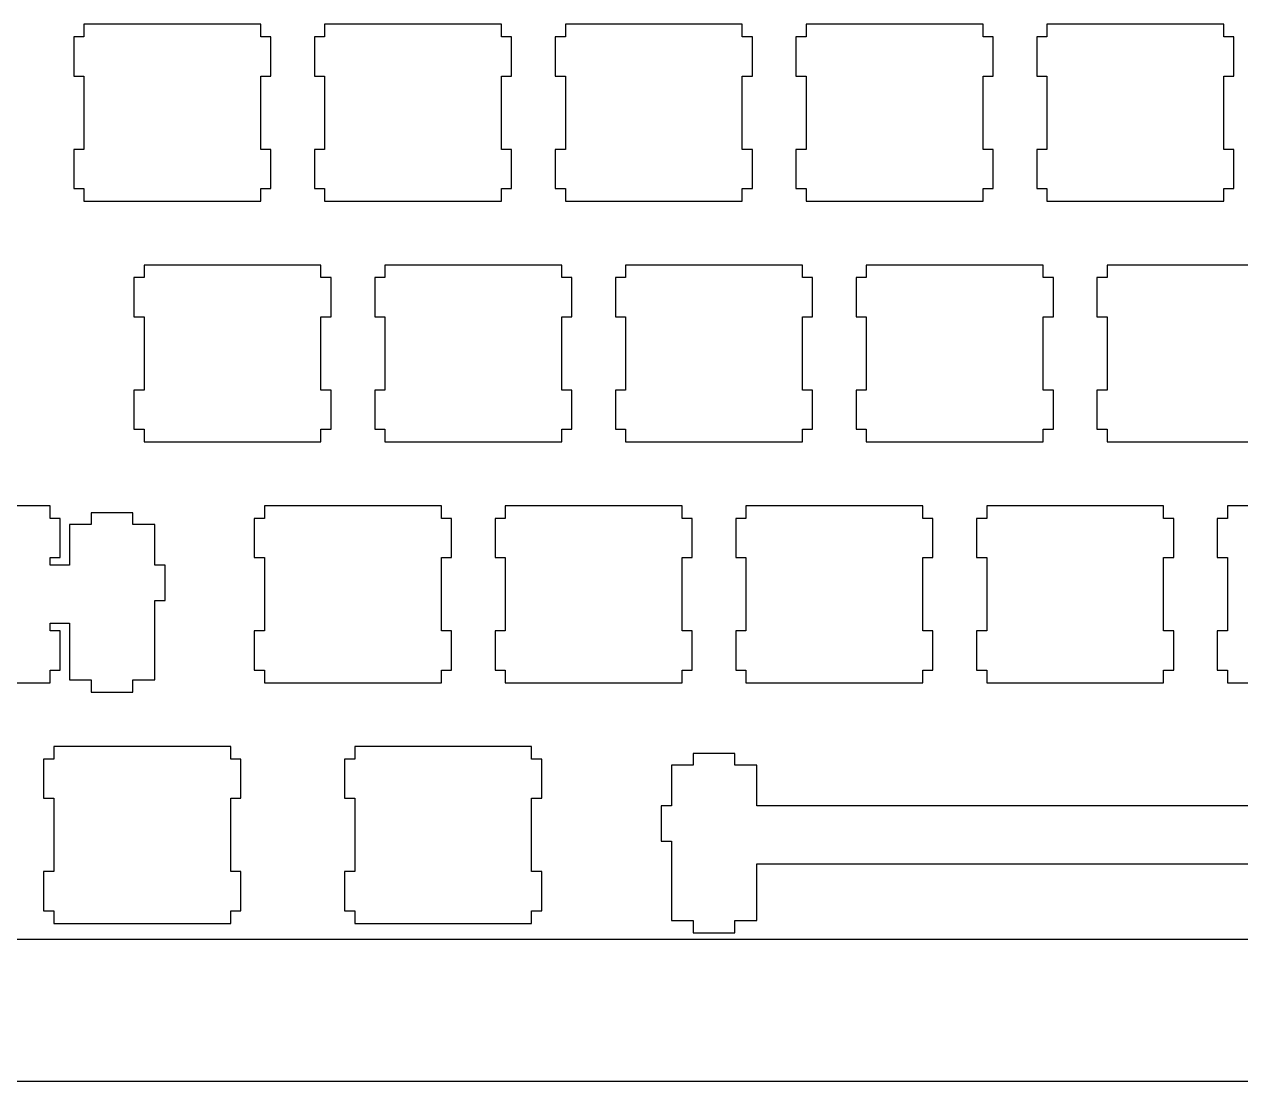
# Model space of a CAD drawing. Header units: inches. Extents: x -72 to 439, y 0 to 199.
# Drawn here: x 36.5 to 132.7, y 0.1 to 83.8 of the extents above; entities that cross this region are included whole.
import ezdxf

# ---------------------------------------------------------------- set-up
doc = ezdxf.new("R2010")
doc.units = ezdxf.units.IN
doc.header["$MEASUREMENT"] = 0

msp = doc.modelspace()

# ---------------------------------------------------------------- linework, layer by layer
at = {"color": 0}
for p, q in [((41.1949, 83.7681), (41.1949, 82.7691)), ((55.1946, 83.7681), (41.1949, 83.7681)), ((55.1946, 82.7691), (55.1946, 83.7681)), ((60.2449, 83.7681), (60.2449, 82.7691)), ((74.2446, 83.7681), (60.2449, 83.7681)), ((74.2446, 82.7691), (74.2446, 83.7681)), ((79.2949, 83.7681), (79.2949, 82.7691)), ((93.2946, 83.7681), (79.2949, 83.7681)), ((93.2946, 82.7691), (93.2946, 83.7681)), ((98.3449, 83.7681), (98.3449, 82.7691)), ((112.345, 83.7681), (98.3449, 83.7681)), ((112.345, 82.7691), (112.345, 83.7681)), ((117.395, 83.7681), (117.395, 82.7691)), ((131.395, 83.7681), (117.395, 83.7681)), ((131.395, 82.7691), (131.395, 83.7681)), ((41.1949, 82.7691), (40.3945, 82.7691)), ((40.3945, 82.7691), (40.3945, 79.6671)), ((55.9954, 82.7691), (55.1946, 82.7691)), ((55.9954, 79.6671), (55.9954, 82.7691)), ((60.2449, 82.7691), (59.4445, 82.7691)), ((59.4445, 82.7691), (59.4445, 79.6671)), ((75.0454, 82.7691), (74.2446, 82.7691)), ((75.0454, 79.6671), (75.0454, 82.7691)), ((79.2949, 82.7691), (78.4945, 82.7691)), ((78.4945, 82.7691), (78.4945, 79.6671)), ((94.0954, 82.7691), (93.2946, 82.7691)), ((94.0954, 79.6671), (94.0954, 82.7691)), ((98.3449, 82.7691), (97.5445, 82.7691)), ((97.5445, 82.7691), (97.5445, 79.6671)), ((113.145, 82.7691), (112.345, 82.7691)), ((113.145, 79.6671), (113.145, 82.7691)), ((117.395, 82.7691), (116.594, 82.7691)), ((116.594, 82.7691), (116.594, 79.6671)), ((132.195, 82.7691), (131.395, 82.7691)), ((132.195, 79.6671), (132.195, 82.7691)), ((40.3945, 79.6671), (41.1949, 79.6671)), ((41.1949, 79.6671), (41.1949, 73.8671)), ((55.1946, 73.8671), (55.1946, 79.6671)), ((55.1946, 79.6671), (55.9954, 79.6671)), ((59.4445, 79.6671), (60.2449, 79.6671)), ((60.2449, 79.6671), (60.2449, 73.8671)), ((74.2446, 73.8671), (74.2446, 79.6671)), ((74.2446, 79.6671), (75.0454, 79.6671)), ((78.4945, 79.6671), (79.2949, 79.6671)), ((79.2949, 79.6671), (79.2949, 73.8671)), ((93.2946, 73.8671), (93.2946, 79.6671)), ((93.2946, 79.6671), (94.0954, 79.6671)), ((97.5445, 79.6671), (98.3449, 79.6671)), ((98.3449, 79.6671), (98.3449, 73.8671)), ((112.345, 73.8671), (112.345, 79.6671)), ((112.345, 79.6671), (113.145, 79.6671)), ((116.594, 79.6671), (117.395, 79.6671)), ((117.395, 79.6671), (117.395, 73.8671)), ((131.395, 73.8671), (131.395, 79.6671)), ((131.395, 79.6671), (132.195, 79.6671)), ((41.1949, 73.8671), (40.3945, 73.8671)), ((40.3945, 73.8671), (40.3945, 70.7679)), ((55.9954, 73.8671), (55.1946, 73.8671)), ((55.9954, 70.7679), (55.9954, 73.8671)), ((60.2449, 73.8671), (59.4445, 73.8671)), ((59.4445, 73.8671), (59.4445, 70.7679)), ((75.0454, 73.8671), (74.2446, 73.8671)), ((75.0454, 70.7679), (75.0454, 73.8671)), ((79.2949, 73.8671), (78.4945, 73.8671)), ((78.4945, 73.8671), (78.4945, 70.7679)), ((94.0954, 73.8671), (93.2946, 73.8671)), ((94.0954, 70.7679), (94.0954, 73.8671)), ((98.3449, 73.8671), (97.5445, 73.8671)), ((97.5445, 73.8671), (97.5445, 70.7679)), ((113.145, 73.8671), (112.345, 73.8671)), ((113.145, 70.7679), (113.145, 73.8671)), ((117.395, 73.8671), (116.594, 73.8671)), ((116.594, 73.8671), (116.594, 70.7679)), ((132.195, 73.8671), (131.395, 73.8671)), ((132.195, 70.7679), (132.195, 73.8671)), ((40.3945, 70.7679), (41.1949, 70.7679)), ((41.1949, 70.7679), (41.1949, 69.7675)), ((55.1946, 69.7675), (55.1946, 70.7679)), ((55.1946, 70.7679), (55.9954, 70.7679)), ((59.4445, 70.7679), (60.2449, 70.7679)), ((60.2449, 70.7679), (60.2449, 69.7675)), ((74.2446, 69.7675), (74.2446, 70.7679)), ((74.2446, 70.7679), (75.0454, 70.7679)), ((78.4945, 70.7679), (79.2949, 70.7679)), ((79.2949, 70.7679), (79.2949, 69.7675)), ((93.2946, 69.7675), (93.2946, 70.7679)), ((93.2946, 70.7679), (94.0954, 70.7679)), ((97.5445, 70.7679), (98.3449, 70.7679)), ((98.3449, 70.7679), (98.3449, 69.7675)), ((112.345, 69.7675), (112.345, 70.7679)), ((112.345, 70.7679), (113.145, 70.7679)), ((116.594, 70.7679), (117.395, 70.7679)), ((117.395, 70.7679), (117.395, 69.7675)), ((131.395, 69.7675), (131.395, 70.7679)), ((131.395, 70.7679), (132.195, 70.7679)), ((41.1949, 69.7675), (55.1946, 69.7675)), ((60.2449, 69.7675), (74.2446, 69.7675)), ((79.2949, 69.7675), (93.2946, 69.7675)), ((98.3449, 69.7675), (112.345, 69.7675)), ((117.395, 69.7675), (131.395, 69.7675)), ((45.9564, 64.7181), (45.9564, 63.7191)), ((59.9556, 64.7181), (45.9564, 64.7181)), ((59.9556, 63.7191), (59.9556, 64.7181)), ((65.0064, 64.7181), (65.0064, 63.7191)), ((79.0071, 64.7181), (65.0064, 64.7181)), ((79.0071, 63.7191), (79.0071, 64.7181)), ((84.0564, 64.7181), (84.0564, 63.7191)), ((98.0571, 64.7181), (84.0564, 64.7181)), ((98.0571, 63.7191), (98.0571, 64.7181)), ((103.106, 64.7181), (103.106, 63.7191)), ((117.107, 64.7181), (103.106, 64.7181)), ((117.107, 63.7191), (117.107, 64.7181)), ((122.156, 64.7181), (122.156, 63.7191)), ((136.157, 64.7181), (122.156, 64.7181)), ((45.9564, 63.7191), (45.157, 63.7191)), ((45.157, 63.7191), (45.157, 60.6171)), ((60.7564, 63.7191), (59.9556, 63.7191)), ((60.7564, 60.6171), (60.7564, 63.7191)), ((65.0064, 63.7191), (64.207, 63.7191)), ((64.207, 63.7191), (64.207, 60.6171)), ((79.8065, 63.7191), (79.0071, 63.7191)), ((79.8065, 60.6171), (79.8065, 63.7191)), ((84.0564, 63.7191), (83.257, 63.7191)), ((83.257, 63.7191), (83.257, 60.6171)), ((98.8564, 63.7191), (98.0571, 63.7191)), ((98.8564, 60.6171), (98.8564, 63.7191)), ((103.106, 63.7191), (102.307, 63.7191)), ((102.307, 63.7191), (102.307, 60.6171)), ((117.906, 63.7191), (117.107, 63.7191)), ((117.906, 60.6171), (117.906, 63.7191)), ((122.156, 63.7191), (121.357, 63.7191)), ((121.357, 63.7191), (121.357, 60.6171)), ((45.157, 60.6171), (45.9564, 60.6171)), ((45.9564, 60.6171), (45.9564, 54.8171)), ((59.9556, 54.8171), (59.9556, 60.6171)), ((59.9556, 60.6171), (60.7564, 60.6171)), ((64.207, 60.6171), (65.0064, 60.6171)), ((65.0064, 60.6171), (65.0064, 54.8171)), ((79.0071, 54.8171), (79.0071, 60.6171)), ((79.0071, 60.6171), (79.8065, 60.6171)), ((83.257, 60.6171), (84.0564, 60.6171)), ((84.0564, 60.6171), (84.0564, 54.8171)), ((98.0571, 54.8171), (98.0571, 60.6171)), ((98.0571, 60.6171), (98.8564, 60.6171)), ((102.307, 60.6171), (103.106, 60.6171)), ((103.106, 60.6171), (103.106, 54.8171)), ((117.107, 54.8171), (117.107, 60.6171)), ((117.107, 60.6171), (117.906, 60.6171)), ((121.357, 60.6171), (122.156, 60.6171)), ((122.156, 60.6171), (122.156, 54.8171)), ((45.9564, 54.8171), (45.157, 54.8171)), ((45.157, 54.8171), (45.157, 51.7179)), ((60.7564, 54.8171), (59.9556, 54.8171)), ((60.7564, 51.7179), (60.7564, 54.8171)), ((65.0064, 54.8171), (64.207, 54.8171)), ((64.207, 54.8171), (64.207, 51.7179)), ((79.8065, 54.8171), (79.0071, 54.8171)), ((79.8065, 51.7179), (79.8065, 54.8171)), ((84.0564, 54.8171), (83.257, 54.8171)), ((83.257, 54.8171), (83.257, 51.7179)), ((98.8564, 54.8171), (98.0571, 54.8171)), ((98.8564, 51.7179), (98.8564, 54.8171)), ((103.106, 54.8171), (102.307, 54.8171)), ((102.307, 54.8171), (102.307, 51.7179)), ((117.906, 54.8171), (117.107, 54.8171)), ((117.906, 51.7179), (117.906, 54.8171)), ((122.156, 54.8171), (121.357, 54.8171)), ((121.357, 54.8171), (121.357, 51.7179)), ((45.157, 51.7179), (45.9564, 51.7179)), ((45.9564, 51.7179), (45.9564, 50.7175)), ((59.9556, 50.7175), (59.9556, 51.7179)), ((59.9556, 51.7179), (60.7564, 51.7179)), ((64.207, 51.7179), (65.0064, 51.7179)), ((65.0064, 51.7179), (65.0064, 50.7175)), ((79.0071, 50.7175), (79.0071, 51.7179)), ((79.0071, 51.7179), (79.8065, 51.7179)), ((83.257, 51.7179), (84.0564, 51.7179)), ((84.0564, 51.7179), (84.0564, 50.7175)), ((98.0571, 50.7175), (98.0571, 51.7179)), ((98.0571, 51.7179), (98.8564, 51.7179)), ((102.307, 51.7179), (103.106, 51.7179)), ((103.106, 51.7179), (103.106, 50.7175)), ((117.107, 50.7175), (117.107, 51.7179)), ((117.107, 51.7179), (117.906, 51.7179)), ((121.357, 51.7179), (122.156, 51.7179)), ((122.156, 51.7179), (122.156, 50.7175)), ((45.9564, 50.7175), (59.9556, 50.7175)), ((65.0064, 50.7175), (79.0071, 50.7175)), ((84.0564, 50.7175), (98.0571, 50.7175)), ((103.106, 50.7175), (117.107, 50.7175)), ((122.156, 50.7175), (136.157, 50.7175)), ((38.5258, 45.6681), (24.5263, 45.6681)), ((38.5258, 44.6691), (38.5258, 45.6681)), ((55.4814, 45.6681), (55.4814, 44.6691)), ((69.4821, 45.6681), (55.4814, 45.6681)), ((69.4821, 44.6691), (69.4821, 45.6681)), ((74.5314, 45.6681), (74.5314, 44.6691)), ((88.5321, 45.6681), (74.5314, 45.6681)), ((88.5321, 44.6691), (88.5321, 45.6681)), ((93.5814, 45.6681), (93.5814, 44.6691)), ((107.582, 45.6681), (93.5814, 45.6681)), ((107.582, 44.6691), (107.582, 45.6681)), ((112.631, 45.6681), (112.631, 44.6691)), ((126.632, 45.6681), (112.631, 45.6681)), ((126.632, 44.6691), (126.632, 45.6681)), ((131.681, 45.6681), (131.681, 44.6691)), ((145.682, 45.6681), (131.681, 45.6681)), ((39.3252, 44.6691), (38.5258, 44.6691)), ((39.3252, 41.5685), (39.3252, 44.6691)), ((45.0755, 45.1171), (41.7752, 45.1171)), ((41.7752, 45.1171), (41.7752, 44.1978)), ((45.0755, 44.1978), (45.0755, 45.1171)), ((55.4814, 44.6691), (54.682, 44.6691)), ((54.682, 44.6691), (54.682, 41.5685)), ((70.2815, 44.6691), (69.4821, 44.6691)), ((70.2815, 41.5685), (70.2815, 44.6691)), ((74.5314, 44.6691), (73.732, 44.6691)), ((73.732, 44.6691), (73.732, 41.5685)), ((89.3315, 44.6691), (88.5321, 44.6691)), ((89.3315, 41.5685), (89.3315, 44.6691)), ((93.5814, 44.6691), (92.782, 44.6691)), ((92.782, 44.6691), (92.782, 41.5685)), ((108.381, 44.6691), (107.582, 44.6691)), ((108.381, 41.5685), (108.381, 44.6691)), ((112.631, 44.6691), (111.832, 44.6691)), ((111.832, 44.6691), (111.832, 41.5685)), ((127.431, 44.6691), (126.632, 44.6691)), ((127.431, 41.5685), (127.431, 44.6691)), ((131.681, 44.6691), (130.882, 44.6691)), ((130.882, 44.6691), (130.882, 41.5685)), ((41.7752, 44.1978), (40.0512, 44.1978)), ((40.0512, 44.1978), (40.0512, 40.9677)), ((46.8009, 44.1978), (45.0755, 44.1978)), ((46.8009, 40.9677), (46.8009, 44.1978)), ((38.5258, 40.9677), (38.5258, 41.5685)), ((38.5258, 41.5685), (39.3252, 41.5685)), ((54.682, 41.5685), (55.4814, 41.5685)), ((55.4814, 41.5685), (55.4814, 35.7671)), ((69.4821, 35.7671), (69.4821, 41.5685)), ((69.4821, 41.5685), (70.2815, 41.5685)), ((73.732, 41.5685), (74.5314, 41.5685)), ((74.5314, 41.5685), (74.5314, 35.7671)), ((88.5321, 35.7671), (88.5321, 41.5685)), ((88.5321, 41.5685), (89.3315, 41.5685)), ((92.782, 41.5685), (93.5814, 41.5685)), ((93.5814, 41.5685), (93.5814, 35.7671)), ((107.582, 35.7671), (107.582, 41.5685)), ((107.582, 41.5685), (108.381, 41.5685)), ((111.832, 41.5685), (112.631, 41.5685)), ((112.631, 41.5685), (112.631, 35.7671)), ((126.632, 35.7671), (126.632, 41.5685)), ((126.632, 41.5685), (127.431, 41.5685)), ((130.882, 41.5685), (131.681, 41.5685)), ((131.681, 41.5685), (131.681, 35.7671)), ((40.0512, 40.9677), (38.5258, 40.9677)), ((47.6264, 40.9677), (46.8009, 40.9677)), ((47.6264, 38.1688), (47.6264, 40.9677)), ((46.8009, 31.8975), (46.8009, 38.1688)), ((46.8009, 38.1688), (47.6264, 38.1688)), ((38.5258, 35.7671), (38.5258, 36.3679)), ((38.5258, 36.3679), (40.0512, 36.3679)), ((39.3252, 35.7671), (38.5258, 35.7671)), ((39.3252, 32.6678), (39.3252, 35.7671)), ((40.0512, 36.3679), (40.0512, 31.8975)), ((55.4814, 35.7671), (54.682, 35.7671)), ((54.682, 35.7671), (54.682, 32.6678)), ((70.2815, 35.7671), (69.4821, 35.7671)), ((70.2815, 32.6678), (70.2815, 35.7671)), ((74.5314, 35.7671), (73.732, 35.7671)), ((73.732, 35.7671), (73.732, 32.6678)), ((89.3315, 35.7671), (88.5321, 35.7671)), ((89.3315, 32.6678), (89.3315, 35.7671)), ((93.5814, 35.7671), (92.782, 35.7671)), ((92.782, 35.7671), (92.782, 32.6678)), ((108.381, 35.7671), (107.582, 35.7671)), ((108.381, 32.6678), (108.381, 35.7671)), ((112.631, 35.7671), (111.832, 35.7671)), ((111.832, 35.7671), (111.832, 32.6678)), ((127.431, 35.7671), (126.632, 35.7671)), ((127.431, 32.6678), (127.431, 35.7671)), ((131.681, 35.7671), (130.882, 35.7671)), ((130.882, 35.7671), (130.882, 32.6678)), ((38.5258, 31.6673), (38.5258, 32.6678)), ((38.5258, 32.6678), (39.3252, 32.6678)), ((40.0512, 31.8975), (41.7752, 31.8975)), ((41.7752, 31.8975), (41.7752, 30.9177)), ((45.0755, 30.9177), (45.0755, 31.8975)), ((45.0755, 31.8975), (46.8009, 31.8975)), ((54.682, 32.6678), (55.4814, 32.6678)), ((55.4814, 32.6678), (55.4814, 31.6673)), ((69.4821, 31.6673), (69.4821, 32.6678)), ((69.4821, 32.6678), (70.2815, 32.6678)), ((73.732, 32.6678), (74.5314, 32.6678)), ((74.5314, 32.6678), (74.5314, 31.6673)), ((88.5321, 31.6673), (88.5321, 32.6678)), ((88.5321, 32.6678), (89.3315, 32.6678)), ((92.782, 32.6678), (93.5814, 32.6678)), ((93.5814, 32.6678), (93.5814, 31.6673)), ((107.582, 31.6673), (107.582, 32.6678)), ((107.582, 32.6678), (108.381, 32.6678)), ((111.832, 32.6678), (112.631, 32.6678)), ((112.631, 32.6678), (112.631, 31.6673)), ((126.632, 31.6673), (126.632, 32.6678)), ((126.632, 32.6678), (127.431, 32.6678)), ((130.882, 32.6678), (131.681, 32.6678)), ((131.681, 32.6678), (131.681, 31.6673)), ((24.5263, 31.6673), (38.5258, 31.6673)), ((41.7752, 30.9177), (45.0755, 30.9177)), ((55.4814, 31.6673), (69.4821, 31.6673)), ((74.5314, 31.6673), (88.5321, 31.6673)), ((93.5814, 31.6673), (107.582, 31.6673)), ((112.631, 31.6673), (126.632, 31.6673)), ((131.681, 31.6673), (145.682, 31.6673)), ((38.8126, 26.6182), (38.8126, 25.6191)), ((52.8133, 26.6182), (38.8126, 26.6182)), ((52.8133, 25.6191), (52.8133, 26.6182)), ((62.6262, 26.6182), (62.6262, 25.6191)), ((76.6258, 26.6182), (62.6262, 26.6182)), ((76.6258, 25.6191), (76.6258, 26.6182)), ((92.7132, 26.0683), (89.4126, 26.0683)), ((89.4126, 26.0683), (89.4126, 25.1478)), ((92.7132, 25.1478), (92.7132, 26.0683)), ((38.8126, 25.6191), (38.0132, 25.6191)), ((38.0132, 25.6191), (38.0132, 22.5185)), ((53.6127, 25.6191), (52.8133, 25.6191)), ((53.6127, 22.5185), (53.6127, 25.6191)), ((62.6262, 25.6191), (61.8257, 25.6191)), ((61.8257, 25.6191), (61.8257, 22.5185)), ((77.4252, 25.6191), (76.6258, 25.6191)), ((77.4252, 22.5185), (77.4252, 25.6191)), ((89.4126, 25.1478), (87.6875, 25.1478)), ((87.6875, 25.1478), (87.6875, 21.9177)), ((94.4383, 25.1478), (92.7132, 25.1478)), ((94.4383, 21.9177), (94.4383, 25.1478)), ((38.0132, 22.5185), (38.8126, 22.5185)), ((38.8126, 22.5185), (38.8126, 16.717)), ((52.8133, 16.717), (52.8133, 22.5185)), ((52.8133, 22.5185), (53.6127, 22.5185)), ((61.8257, 22.5185), (62.6262, 22.5185)), ((62.6262, 22.5185), (62.6262, 16.717)), ((76.6258, 16.717), (76.6258, 22.5185)), ((76.6258, 22.5185), (77.4252, 22.5185)), ((87.6875, 21.9177), (86.8634, 21.9177)), ((86.8634, 21.9177), (86.8634, 19.1189)), ((134.063, 21.9177), (94.4383, 21.9177)), ((86.8634, 19.1189), (87.6875, 19.1189)), ((87.6875, 19.1189), (87.6875, 12.8475)), ((38.8126, 16.717), (38.0132, 16.717)), ((38.0132, 16.717), (38.0132, 13.6178)), ((53.6127, 16.717), (52.8133, 16.717)), ((53.6127, 13.6178), (53.6127, 16.717)), ((62.6262, 16.717), (61.8257, 16.717)), ((61.8257, 16.717), (61.8257, 13.6178)), ((77.4252, 16.717), (76.6258, 16.717)), ((77.4252, 13.6178), (77.4252, 16.717)), ((94.4383, 12.8475), (94.4383, 17.3178)), ((94.4383, 17.3178), (134.063, 17.3178)), ((38.0132, 13.6178), (38.8126, 13.6178)), ((38.8126, 13.6178), (38.8126, 12.6173)), ((52.8133, 12.6173), (52.8133, 13.6178)), ((52.8133, 13.6178), (53.6127, 13.6178)), ((61.8257, 13.6178), (62.6262, 13.6178)), ((62.6262, 13.6178), (62.6262, 12.6173)), ((76.6258, 12.6173), (76.6258, 13.6178)), ((76.6258, 13.6178), (77.4252, 13.6178)), ((38.8126, 12.6173), (52.8133, 12.6173)), ((62.6262, 12.6173), (76.6258, 12.6173)), ((87.6875, 12.8475), (89.4126, 12.8475)), ((89.4126, 12.8475), (89.4126, 11.8677)), ((92.7132, 11.8677), (92.7132, 12.8475)), ((92.7132, 12.8475), (94.4383, 12.8475)), ((89.4126, 11.8677), (92.7132, 11.8677)), ((343.708, 0.09095), (5.0946, 0.09233))]:
    msp.add_line(p, q, dxfattribs=at)
at = {"color": 1, "linetype": 'Continuous'}
msp.add_line((11.3194, 11.3677), (268.425, 11.3677), dxfattribs=at)

doc.saveas('drawing.dxf')
